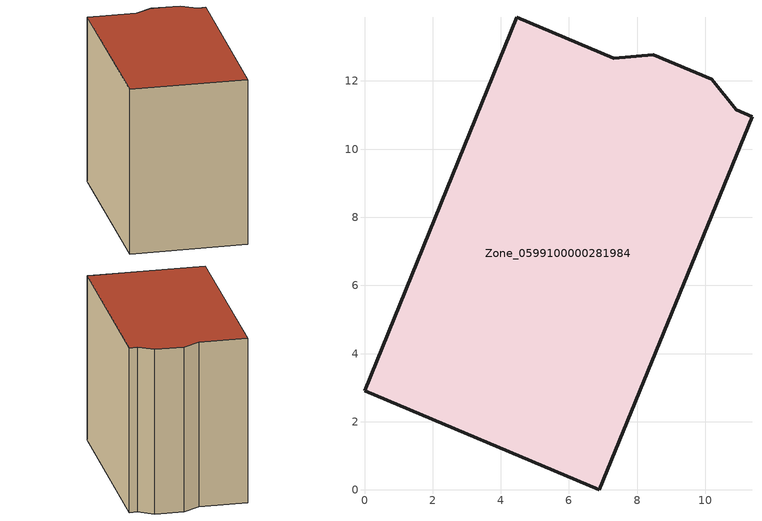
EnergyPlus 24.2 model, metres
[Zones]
Zone_0599100000281984
 floor ground (C_G): 6.88,0 0,2.9 4.46,13.88 7.32,12.66 8.47,12.77 10.19,12.04 10.9,11.15 11.37,10.95 z0
 wall outside (C_F): 10.9,11.15 10.19,12.04 8.47,12.77 7.32,12.66 4.46,13.88 0,2.9 6.88,0 11.37,10.95 10.9,11.15 z0:11.05
 roof outside (C_R): 6.88,0 11.37,10.95 10.9,11.15 10.19,12.04 8.47,12.77 7.32,12.66 4.46,13.88 0,2.9 z11.05
[BUILDING]
Pand.0599100000281984: North Axis=0; Terrain=City; Loads Convergence Tolerance Value=0.04; Temperature Convergence Tolerance Value=0.4; Solar Distribution=FullExterior; Maximum Number of Warmup Days=25; Minimum Number of Warmup Days=1
[Site:Location]
Rotterdam.The.Hague.AP_ZH_NLD Design_Conditions: Latitude=51.96; Longitude=4.45; Time Zone=1; Elevation=-4.5
[SITE:GROUNDTEMPERATURE:BUILDINGSURFACE]
18, 18, 18, 18, 18, 18, 18, 18, 18, 18, 18, 18
[MATERIAL] Thermal Absorptance=0.9; Solar Absorptance=0.7; Visible Absorptance=0.7
Name | Roughness | Thickness | Conductivity | Density | Specific Heat
G.TI.1946 | MediumSmooth | 0.15 | 1 | 540 | 1210
F.TI.1946 | Rough | 0.3 | 0.857143 | 1920 | 840
R.TI.1946 | MediumRough | 0.2 | 0.1 | 1500 | 1000
[CONSTRUCTION]
C_G: G.TI.1946
C_F: F.TI.1946
C_R: R.TI.1946
[ZONE]
Zone_0599100000281984: Type=1; Multiplier=1; Ceiling Height=Autocalculate; Volume=Autocalculate; Floor Area=autocalculate; Part of Total Floor Area=Yes
[ZONEINFILTRATION:DESIGNFLOWRATE]
Infil_Zone_0599100000281984: Zone or ZoneList or Space or SpaceList=Zone_0599100000281984; Schedule=AlwaysOn; Design Flow Rate Calculation Method=Flow/Area; Flow Rate per Floor Area=0.003; Constant Term Coefficient=1; Temperature Term Coefficient=0; Velocity Term Coefficient=0; Velocity Squared Term Coefficient=0
[HVACTEMPLATE:ZONE:IDEALLOADSAIRSYSTEM]
Zone_0599100000281984: Maximum Heating Supply Air Temperature=50; Minimum Cooling Supply Air Temperature=13; Maximum Heating Supply Air Humidity Ratio=0.0156; Minimum Cooling Supply Air Humidity Ratio=0.0077; Heating Limit=NoLimit; Cooling Limit=NoLimit; Dehumidification Control Type=ConstantSensibleHeatRatio; Cooling Sensible Heat Ratio=0.7; Dehumidification Setpoint=60; Humidification Control Type=None; Humidification Setpoint=30; Outdoor Air Method=None; Outdoor Air Flow Rate per Person=0.00944; Outdoor Air Flow Rate per Zone Floor Area=0; Outdoor Air Flow Rate per Zone=0; Demand Controlled Ventilation Type=None; Outdoor Air Economizer Type=NoEconomizer; Heat Recovery Type=None; Sensible Heat Recovery Effectiveness=0.7; Latent Heat Recovery Effectiveness=0.65
[ZONECONTROL:THERMOSTAT]
ThermostatControl_Zone_0599100000281984: Zone or ZoneList=Zone_0599100000281984; Control Type Schedule=DualSetpointControlType; Control 1=Thermostat_Zone_0599100000281984; Temperature Difference Between Cutout And Setpoint=0
[THERMOSTATSETPOINT:DUALSETPOINT]
Thermostat_Zone_0599100000281984: Heating Setpoint Temperature Schedule=HeatingSetpoint_Zone_0599100000281984; Cooling Setpoint Temperature Schedule=CoolingSetpoint_Zone_0599100000281984
[SCHEDULE:COMPACT]
HeatingSetpoint_Zone_0599100000281984: Through: 12/31, For: AllDays, Until: 24:00, 21
CoolingSetpoint_Zone_0599100000281984: Through: 12/31, For: AllDays, Until: 24:00, 24
DualSetpointControlType: Through: 12/31, For: AllDays, Until: 24:00, 4
AlwaysOn: Through: 12/31, For: AllDays, Until: 24:00, 1
